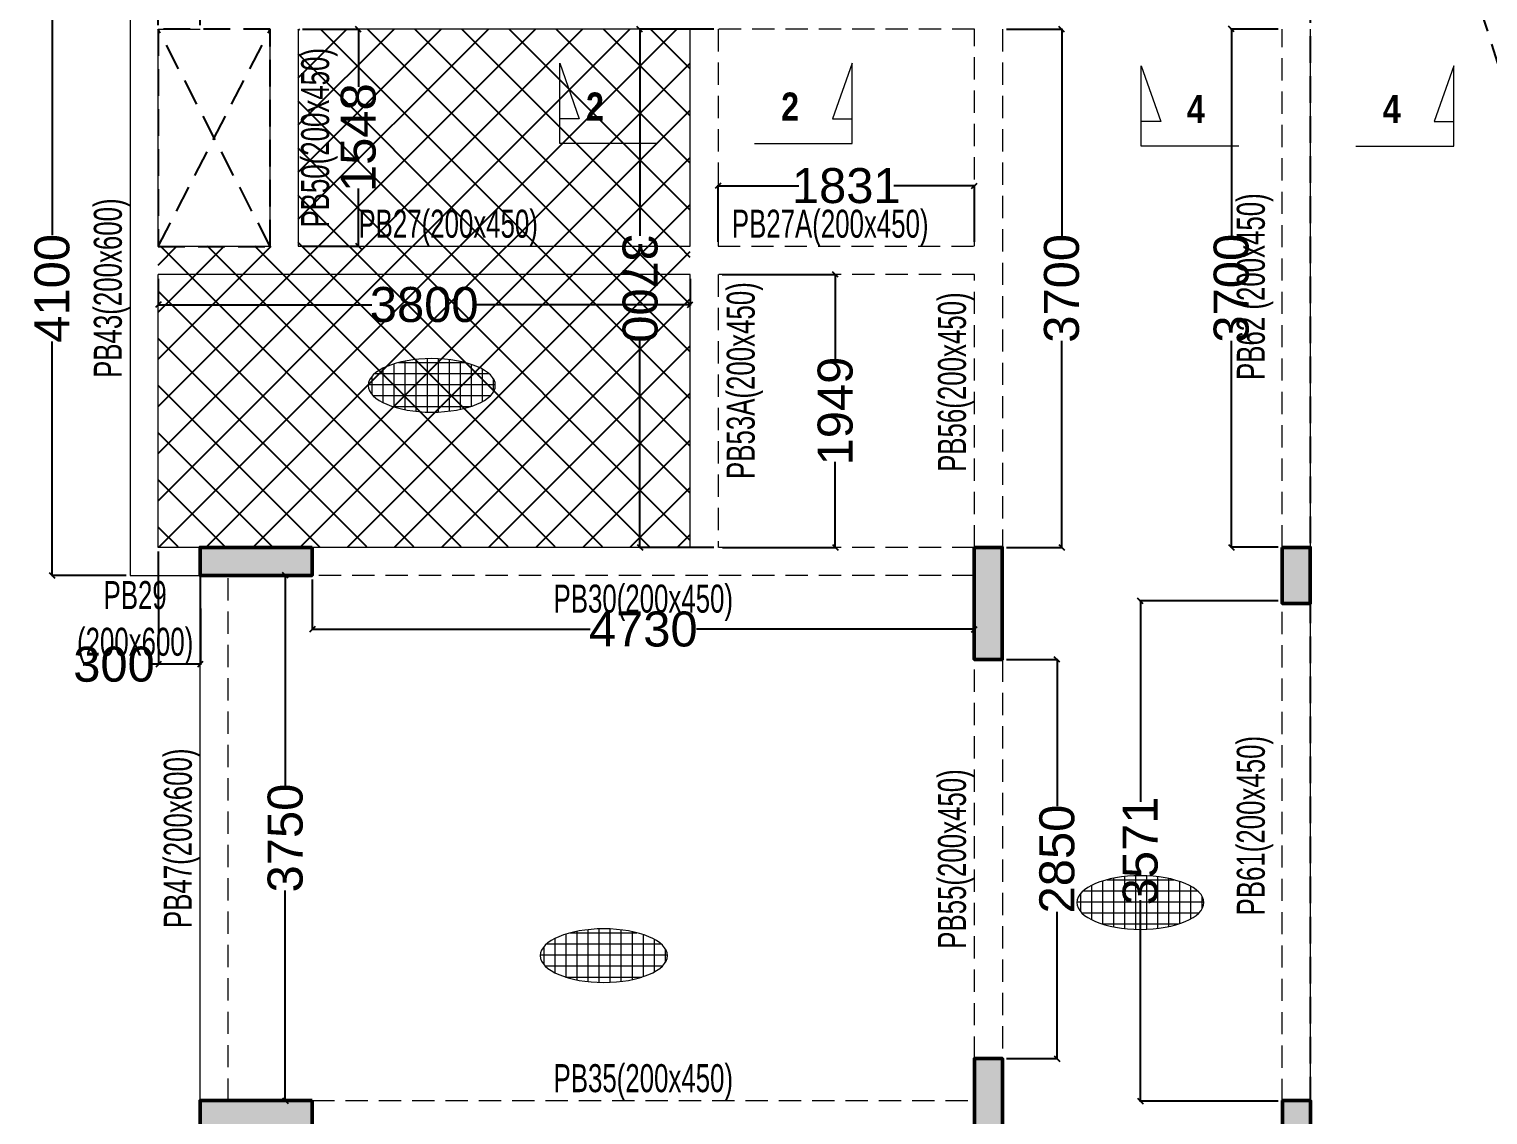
# Model space of a CAD drawing. Header units: millimetres. Extents: x 372 to 37729, y 179 to 80599.
# Drawn here: x 9780 to 20200, y 52089 to 59841 of the extents above; entities that cross this region are included whole.
import ezdxf
from ezdxf.enums import TextEntityAlignment as Align

# ---------------------------------------------------------------- set-up
doc = ezdxf.new("R2010")
doc.units = ezdxf.units.MM
doc.linetypes.add('DASHED', pattern=[0.75, 0.5, -0.25])
doc.linetypes.add('HIDDEN', pattern=[9.525, 6.35, -3.175])
for name, color, linetype, lineweight in [('A-CLMN', 5, 'Continuous', 50), ('A-CONC-PATT', 253, 'Continuous', 0), ('S - BEAM', 7, 'Continuous', 13), ('S - BEAM TXT', 30, 'Continuous', 13), ('section symb', 5, 'Continuous', 0)]:
    doc.layers.add(name, color=color, linetype=linetype, lineweight=lineweight)
for name, color, linetype in [('S-DIM', 8, 'Continuous'), ('SL-FW-HIDDEN', 1, 'Continuous'), ('TEXT', 7, 'Continuous'), ('TOILET SUNK BY100', 240, 'Continuous'), ('TOILET SUNK BY80', 240, 'Continuous')]:
    doc.layers.add(name, color=color, linetype=linetype)
doc.styles.add('S - GRID TXT', font='ARIALNB.TTF')
doc.styles.add('SD', font='ARIALNB.TTF')
doc.styles.add('SOBHA', font='arial.ttf')
doc.styles.add('TITLE', font='tahoma.ttf')
doc.dimstyles.new('S--20', dxfattribs={"dimscale": 20, "dimtxt": 12.5, "dimasz": 2, "dimexe": 0.25, "dimexo": 1.5, "dimgap": 0.1, "dimtad": 0, "dimdec": 0, "dimrnd": 0.0005, "dimzin": 0, "dimdsep": 46, "dimtxsty": 'SOBHA', "dimblk": 'OBLIQUE', "dimcen": 0.09, "dimclrd": 8, "dimclre": 8, "dimclrt": 4, "dimadec": 0, "dimazin": 0, "dimtfac": 1, "dimtdec": 0, "dimtofl": 0, "dimtmove": 0, "dimatfit": 3, "dimfxl": 0.18, "dimtolj": 1, "dimtzin": 0, "dimlwd": -1, "dimlwe": -1, "dimarcsym": 0})
pattern_1 = [(45, (-2861.98, -360192.46), (-168.379802, 168.379802), []), (135, (-2861.98, -360192.46), (-168.379802, -168.379802), [])]

# ---------------------------------------------------------------- blocks, each defined once
blk = doc.blocks.new('*U70')
at = {"layer": 'SL-FW-HIDDEN', "linetype": 'HIDDEN', "ltscale": 30}
for p, q in [((800, 1552), (0, 0)), ((0, 1552), (800, 0))]:
    blk.add_line(p, q, dxfattribs=at)
blk.add_lwpolyline([(0, 1552), (800, 1552), (800, 0), (0, 0)], close=True, dxfattribs=at)
at = {"layer": 'SL-FW-HIDDEN', "linetype": 'DASHED', "ltscale": 250, "style": 'TITLE'}
blk.add_attdef('DECRIPTION', text='', height=125, dxfattribs=at).set_placement((960, 116), align=Align.MIDDLE_CENTER)
blk = doc.blocks.new('plinth beam layout')
at = {"layer": 'TOILET SUNK BY100', "linetype": 'Continuous', "lineweight": 18}
h = blk.add_hatch(dxfattribs=at)
h.set_pattern_fill('NET', color=2, scale=630)
h.set_pattern_definition([(2e-15, (-379550.5, -2212193.52), (0, 78.75), []), (90, (-379550.5, -2212193.52), (-78.75, 5e-15), [])])
h.paths.add_polyline_path([(-177118, -2199496), (-177119, -2199505), (-177122, -2199514), (-177126, -2199524), (-177131, -2199533), (-177138, -2199542), (-177145, -2199552), (-177153, -2199560), (-177163, -2199569), (-177173, -2199578), (-177185, -2199586), (-177197, -2199594), (-177210, -2199602), (-177225, -2199609), (-177240, -2199617), (-177256, -2199623), (-177273, -2199630), (-177290, -2199636), (-177309, -2199642), (-177328, -2199647), (-177347, -2199652), (-177367, -2199657), (-177388, -2199661), (-177409, -2199664), (-177430, -2199667), (-177452, -2199670), (-177474, -2199672), (-177497, -2199674), (-177519, -2199676), (-177542, -2199676), (-177565, -2199677), (-177588, -2199677), (-177610, -2199676), (-177633, -2199675), (-177656, -2199673), (-177678, -2199671), (-177700, -2199669), (-177721, -2199666), (-177743, -2199663), (-177764, -2199659), (-177784, -2199654), (-177804, -2199650), (-177823, -2199644), (-177842, -2199639), (-177860, -2199633), (-177877, -2199627), (-177893, -2199620), (-177909, -2199613), (-177924, -2199606), (-177937, -2199598), (-177950, -2199590), (-177962, -2199582), (-177973, -2199574), (-177983, -2199565), (-177992, -2199556), (-178000, -2199547), (-178007, -2199538), (-178013, -2199529), (-178017, -2199519), (-178020, -2199510), (-178023, -2199500), (-178023, -2199495), (-178024, -2199486), (-178023, -2199473), (-178020, -2199462), (-178017, -2199452), (-178013, -2199443), (-178007, -2199433), (-178000, -2199424), (-177992, -2199415), (-177983, -2199406), (-177973, -2199398), (-177962, -2199389), (-177950, -2199381), (-177937, -2199373), (-177924, -2199366), (-177909, -2199358), (-177893, -2199351), (-177877, -2199345), (-177860, -2199338), (-177842, -2199332), (-177823, -2199327), (-177804, -2199322), (-177784, -2199317), (-177764, -2199313), (-177743, -2199309), (-177721, -2199305), (-177700, -2199302), (-177678, -2199300), (-177656, -2199298), (-177633, -2199296), (-177610, -2199295), (-177588, -2199295), (-177565, -2199294), (-177542, -2199295), (-177519, -2199296), (-177497, -2199297), (-177474, -2199299), (-177452, -2199301), (-177430, -2199304), (-177409, -2199307), (-177388, -2199311), (-177367, -2199315), (-177347, -2199319), (-177328, -2199324), (-177309, -2199330), (-177290, -2199335), (-177273, -2199341), (-177256, -2199348), (-177240, -2199355), (-177225, -2199362), (-177210, -2199369), (-177197, -2199377), (-177185, -2199385), (-177173, -2199394), (-177163, -2199402), (-177153, -2199411), (-177145, -2199420), (-177138, -2199429), (-177131, -2199438), (-177126, -2199447), (-177122, -2199457), (-177119, -2199466), (-177118, -2199475), (-177117, -2199486)])
h = blk.add_hatch(dxfattribs=at)
h.set_pattern_fill('NET', color=2, scale=630)
h.set_pattern_definition([(2e-15, (-374489.1, -2215886.57), (0, 78.75), []), (90, (-374489.1, -2215886.57), (-78.75, 5e-15), [])])
h.paths.add_polyline_path([(-172056, -2203189), (-172058, -2203198), (-172061, -2203207), (-172065, -2203217), (-172070, -2203226), (-172076, -2203235), (-172083, -2203245), (-172092, -2203254), (-172101, -2203262), (-172112, -2203271), (-172123, -2203279), (-172136, -2203287), (-172149, -2203295), (-172163, -2203302), (-172179, -2203310), (-172195, -2203316), (-172211, -2203323), (-172229, -2203329), (-172247, -2203335), (-172266, -2203340), (-172286, -2203345), (-172306, -2203350), (-172326, -2203354), (-172348, -2203357), (-172369, -2203361), (-172391, -2203363), (-172413, -2203366), (-172435, -2203367), (-172458, -2203369), (-172481, -2203370), (-172503, -2203370), (-172526, -2203370), (-172549, -2203369), (-172572, -2203368), (-172594, -2203366), (-172616, -2203364), (-172638, -2203362), (-172660, -2203359), (-172681, -2203356), (-172702, -2203352), (-172723, -2203347), (-172742, -2203343), (-172762, -2203337), (-172780, -2203332), (-172798, -2203326), (-172815, -2203320), (-172832, -2203313), (-172847, -2203306), (-172862, -2203299), (-172876, -2203291), (-172889, -2203283), (-172901, -2203275), (-172912, -2203267), (-172922, -2203258), (-172931, -2203249), (-172939, -2203240), (-172945, -2203231), (-172951, -2203222), (-172956, -2203212), (-172959, -2203203), (-172961, -2203193), (-172962, -2203188), (-172963, -2203179), (-172962, -2203166), (-172959, -2203155), (-172956, -2203145), (-172951, -2203136), (-172945, -2203126), (-172939, -2203117), (-172931, -2203108), (-172922, -2203099), (-172912, -2203091), (-172901, -2203082), (-172889, -2203074), (-172876, -2203066), (-172862, -2203059), (-172847, -2203051), (-172832, -2203044), (-172815, -2203038), (-172798, -2203031), (-172780, -2203025), (-172762, -2203020), (-172742, -2203015), (-172723, -2203010), (-172702, -2203006), (-172681, -2203002), (-172660, -2202998), (-172638, -2202995), (-172616, -2202993), (-172594, -2202991), (-172572, -2202989), (-172549, -2202988), (-172526, -2202988), (-172503, -2202987), (-172481, -2202988), (-172458, -2202989), (-172435, -2202990), (-172413, -2202992), (-172391, -2202994), (-172369, -2202997), (-172348, -2203000), (-172326, -2203004), (-172306, -2203008), (-172286, -2203012), (-172266, -2203017), (-172247, -2203023), (-172229, -2203028), (-172211, -2203034), (-172195, -2203041), (-172179, -2203048), (-172163, -2203055), (-172149, -2203062), (-172136, -2203070), (-172123, -2203078), (-172112, -2203087), (-172101, -2203095), (-172092, -2203104), (-172083, -2203113), (-172076, -2203122), (-172070, -2203131), (-172065, -2203141), (-172061, -2203150), (-172058, -2203159), (-172056, -2203168), (-172056, -2203179)])
h = blk.add_hatch(dxfattribs=at)
h.set_pattern_fill('NET', color=2, scale=630)
h.set_pattern_definition([(2e-15, (-378322.31, -2216265.97), (0, 78.75), []), (90, (-378322.31, -2216265.97), (-78.75, 5e-15), [])])
h.paths.add_polyline_path([(-175890, -2203569), (-175891, -2203577), (-175894, -2203587), (-175898, -2203596), (-175903, -2203606), (-175909, -2203615), (-175917, -2203624), (-175925, -2203633), (-175934, -2203642), (-175945, -2203650), (-175956, -2203658), (-175969, -2203667), (-175982, -2203674), (-175997, -2203682), (-176012, -2203689), (-176028, -2203696), (-176045, -2203702), (-176062, -2203708), (-176080, -2203714), (-176099, -2203720), (-176119, -2203724), (-176139, -2203729), (-176160, -2203733), (-176181, -2203737), (-176202, -2203740), (-176224, -2203743), (-176246, -2203745), (-176269, -2203747), (-176291, -2203748), (-176314, -2203749), (-176337, -2203749), (-176359, -2203749), (-176382, -2203749), (-176405, -2203747), (-176427, -2203746), (-176450, -2203744), (-176472, -2203741), (-176493, -2203738), (-176515, -2203735), (-176535, -2203731), (-176556, -2203727), (-176576, -2203722), (-176595, -2203717), (-176614, -2203711), (-176631, -2203705), (-176649, -2203699), (-176665, -2203692), (-176681, -2203685), (-176695, -2203678), (-176709, -2203670), (-176722, -2203663), (-176734, -2203654), (-176745, -2203646), (-176755, -2203637), (-176764, -2203628), (-176772, -2203619), (-176779, -2203610), (-176784, -2203601), (-176789, -2203592), (-176792, -2203582), (-176795, -2203572), (-176795, -2203567), (-176796, -2203558), (-176795, -2203545), (-176792, -2203534), (-176789, -2203525), (-176784, -2203515), (-176779, -2203506), (-176772, -2203497), (-176764, -2203488), (-176755, -2203479), (-176745, -2203470), (-176734, -2203462), (-176722, -2203454), (-176709, -2203446), (-176695, -2203438), (-176681, -2203431), (-176665, -2203424), (-176649, -2203417), (-176631, -2203411), (-176614, -2203405), (-176595, -2203399), (-176576, -2203394), (-176556, -2203389), (-176535, -2203385), (-176515, -2203381), (-176493, -2203378), (-176472, -2203375), (-176450, -2203372), (-176427, -2203370), (-176405, -2203369), (-176382, -2203368), (-176359, -2203367), (-176337, -2203367), (-176314, -2203367), (-176291, -2203368), (-176269, -2203369), (-176246, -2203371), (-176224, -2203374), (-176202, -2203376), (-176181, -2203379), (-176160, -2203383), (-176139, -2203387), (-176119, -2203392), (-176099, -2203397), (-176080, -2203402), (-176062, -2203408), (-176045, -2203414), (-176028, -2203420), (-176012, -2203427), (-175997, -2203434), (-175982, -2203442), (-175969, -2203450), (-175956, -2203458), (-175945, -2203466), (-175934, -2203475), (-175925, -2203483), (-175917, -2203492), (-175909, -2203501), (-175903, -2203511), (-175898, -2203520), (-175894, -2203529), (-175891, -2203539), (-175890, -2203547), (-175889, -2203558)])
at = {"layer": 'TOILET SUNK BY80'}
h = blk.add_hatch(dxfattribs=at)
h.set_pattern_fill('ANSI37', color=256, scale=75, style=0)
h.set_pattern_definition(pattern_1)
h.paths.add_polyline_path([(-175726, -2196942), (-178525, -2196942), (-178525, -2198492), (-175725, -2198492)])
h = blk.add_hatch(dxfattribs=at)
h.set_pattern_fill('ANSI37', color=256, scale=75, style=0)
h.set_pattern_definition(pattern_1)
h.paths.add_polyline_path([(-175725, -2198493), (-179525, -2198493), (-179525, -2200640), (-179225, -2200640), (-179026, -2200640), (-179026, -2200640), (-175725, -2200640)])
at = {"layer": 'A-CLMN', "lineweight": 18, "extrusion": (0, 0, -1)}
for centre in [(-177571, -2199486, 0), (-172509, -2203179, 0), (-176342, -2203558, 0)]:
    blk.add_ellipse(centre, major_axis=(454, 0), ratio=0.421603, dxfattribs=at)
at = {"layer": 'S - BEAM', "linetype": 'ByBlock', "ltscale": 25}
for p, q in [((-179725, -2196743, 0), (-179725, -2196943, 0)), ((-179725, -2196943, 0), (-179725, -2196943, 0)), ((-179525, -2196943, 0), (-179225, -2196943, 0)), ((-178725, -2198493, 0), (-178725, -2196943, 0)), ((-178525, -2196943, 0), (-178525, -2198492, 0)), ((-175726, -2196943, 0), (-178425, -2196943, 0)), ((-175725, -2198492, 0), (-175726, -2196943, 0)), ((-171295, -2196943, 0), (-171295, -2200643, 0)), ((-175725, -2200643, 0), (-175725, -2198694, 0)), ((-179725, -2200691, 0), (-179726, -2200843, 0)), ((-179225, -2200643, 0), (-179525, -2200643, 0)), ((-175725, -2200643, 0), (-178425, -2200643, 0)), ((-179726, -2200843, 0), (-179225, -2200843, 0)), ((-179225, -2204596, 0), (-179225, -2200843, 0)), ((-171295, -2201025, 0), (-171295, -2204596, 0))]:
    blk.add_line(p, q, dxfattribs=at)
at = {"layer": 'S - BEAM', "linetype": 'HIDDEN', "ltscale": 25}
for p, q in [((-173695, -2196943, 0), (-175526, -2196943, 0)), ((-175526, -2196943, 0), (-175526, -2198492, 0)), ((-173695, -2198492, 0), (-173695, -2196943, 0)), ((-173495, -2196943, 0), (-173495, -2200643, 0)), ((-171495, -2200643, 0), (-171495, -2196943, 0)), ((-175526, -2198694, 0), (-175526, -2200643, 0)), ((-173695, -2200643, 0), (-173695, -2198694, 0)), ((-173695, -2200643), (-175526, -2200643, 0)), ((-179025, -2204593, 0), (-179025, -2200843, 0)), ((-173695, -2200843), (-178425, -2200843, 0)), ((-171495, -2204596, 0), (-171495, -2201025, 0)), ((-173695, -2204293, 0), (-173695, -2201443, 0)), ((-173495, -2201443, 0), (-173495, -2204293, 0)), ((-178425, -2204593, 0), (-173695, -2204593, 0))]:
    blk.add_line(p, q, dxfattribs=at)
at = {"layer": 'S - BEAM', "linetype": 'ByBlock', "ltscale": 25, "elevation": 0}
for points in [[(-179725, -2196943), (-179725, -2200691)], [(-179525, -2198492), (-179525, -2196943)], [(-179525, -2198492), (-178725, -2198492)], [(-178525, -2198492), (-175725, -2198492)], [(-175725, -2198694), (-179525, -2198694)], [(-179525, -2200643), (-179525, -2198694)]]:
    blk.add_lwpolyline(points, dxfattribs=at)
at = {"layer": 'S - BEAM', "linetype": 'HIDDEN', "ltscale": 25, "elevation": 0}
for points in [[(-175526, -2198492), (-173695, -2198492)], [(-173695, -2198694), (-175526, -2198694)]]:
    blk.add_lwpolyline(points, dxfattribs=at)
at = {"layer": 'section symb', "ltscale": 1000}
for points, elevation in [([(-175960, -2197760), (-176657, -2197760), (-176657, -2197186), (-176517, -2197584), (-176657, -2197584)], 0), ([(-175266, -2197760), (-174569, -2197760), (-174569, -2197186), (-174708, -2197584), (-174569, -2197584)], 0), ([(-171806, -2197779), (-172504, -2197779), (-172504, -2197204), (-172364, -2197602), (-172504, -2197602)], -1), ([(-170969, -2197779), (-170271, -2197779), (-170271, -2197204), (-170411, -2197602), (-170271, -2197602)], 0)]:
    blk.add_lwpolyline(points, dxfattribs=dict(at, elevation=elevation))
at = {"layer": 'SL-FW-HIDDEN', "color": 3, "linetype": 'DASHED', "lineweight": 5, "ltscale": 30, "xscale": -1, "rotation": 180}
blk.add_blockref('*U70', (-179525, -2196943, 0), dxfattribs=at)
at = {"layer": 'S - BEAM TXT', "char_height": 200, "attachment_point": 8, "rotation": 90, "style": 'S - GRID TXT'}
for s, insert in [('{\\fSwis721 LtCn BT|b0|i0|c0|p34;\\W0.9;PB50(200x450)}', (-178244, -2197718, 0)), ('{\\fSwis721 LtCn BT|b0|i0|c0|p34;\\W0.9;PB43(200x600)}', (-179725, -2198792, 0)), ('{\\fSwis721 LtCn BT|b0|i0|c0|p34;\\W0.9;PB62 (200x450)}', (-171560, -2198781, 1)), ('{\\fSwis721 LtCn BT|b0|i0|c0|p34;\\W0.9;PB53A(200x450)}', (-175204, -2199452)), ('{\\fSwis721 LtCn BT|b0|i0|c0|p34;\\W0.9;PB56(200x450)}', (-173695, -2199463, 0)), ('{\\fSwis721 LtCn BT|b0|i0|c0|p34;\\W0.9;PB61(200x450)}', (-171560, -2202630, 1)), ('{\\fSwis721 LtCn BT|b0|i0|c0|p34;\\W0.9;PB47(200x600)}', (-179225, -2202720, 0)), ('{\\fSwis721 LtCn BT|b0|i0|c0|p34;\\W0.9;PB55(200x450)}', (-173695, -2202868, 0))]:
    blk.add_mtext(s, dxfattribs=dict(at, insert=insert))
at = {"layer": 'S - BEAM TXT', "char_height": 200, "attachment_point": 8, "style": 'S - GRID TXT'}
for s, insert in [('{\\fSwis721 LtCn BT|b0|i0|c0|p34;\\W0.9;PB27(200x450)}', (-177454, -2198492, 0)), ('{\\fSwis721 LtCn BT|b0|i0|c0|p34;\\W0.9;PB27A(200x450)}', (-174725, -2198492, 0)), ('{\\fSwis721 LtCn BT|b0|i0|c0|p34;\\W0.9;PB29\\P(200x600)}', (-179690, -2201477, 0)), ('{\\fSwis721 LtCn BT|b0|i0|c0|p34;\\W0.9;PB30(200x450)}', (-176060, -2201169, 0)), ('{\\fSwis721 LtCn BT|b0|i0|c0|p34;\\W0.9;PB35(200x450)}', (-176060, -2204593, 0))]:
    blk.add_mtext(s, dxfattribs=dict(at, insert=insert))
at = {"layer": 'TEXT', "color": 4, "linetype": 'Continuous', "style": 'SD'}
for s, p in [('2', (-176469, -2197595, 0)), ('2', (-175075, -2197595, 0)), ('4', (-172176, -2197613, -1)), ('4', (-170777, -2197613, 0))]:
    blk.add_text(s, height=200, rotation=0.0105, dxfattribs=at).set_placement(p)
blk = doc.blocks.new('TYP CLM')
at = {"layer": 'A-CONC-PATT'}
h = blk.add_hatch(color=256, dxfattribs=at)
h.dxf.hatch_style = 1
h.paths.add_polyline_path([(3210, 23430), (3210, 23630), (2410, 23630), (2410, 23430)])
h = blk.add_hatch(color=256, dxfattribs=at)
h.dxf.hatch_style = 1
h.paths.add_polyline_path([(3210, 23430), (3210, 23630), (2410, 23630), (2410, 23430)])
h = blk.add_hatch(color=256, dxfattribs=at)
h.dxf.hatch_style = 1
h.paths.add_polyline_path([(8140, 23630), (7940, 23630), (7940, 22830), (8140, 22830)])
h = blk.add_hatch(color=256, dxfattribs=at)
h.dxf.hatch_style = 1
h.paths.add_polyline_path([(10340, 23630), (10140, 23630), (10140, 23230), (10340, 23230)])
h = blk.add_hatch(color=256, dxfattribs=at)
h.dxf.hatch_style = 1
h.paths.add_polyline_path([(7941, 19180), (8141, 19180), (8141, 19980), (7941, 19980)])
h = blk.add_hatch(color=256, dxfattribs=at)
h.dxf.hatch_style = 1
h.paths.add_polyline_path([(3210, 19480), (3210, 19680), (2410, 19680), (2410, 19480)])
h = blk.add_hatch(color=256, dxfattribs=at)
h.dxf.hatch_style = 1
h.paths.add_polyline_path([(10341, 19680), (10141, 19680), (10141, 19280), (10341, 19280)])
at = {"layer": 'A-CLMN', "elevation": 1}
for points in [[(3210, 23630), (3210, 23430), (2410, 23430), (2410, 23630)], [(3210, 23630), (3210, 23430), (2410, 23430), (2410, 23630)], [(7940, 23630), (8140, 23630), (8140, 22830), (7940, 22830)], [(10140, 23630), (10340, 23630), (10340, 23230), (10140, 23230)], [(8141, 19180), (7941, 19180), (7941, 19980), (8141, 19980)], [(3210, 19680), (3210, 19480), (2410, 19480), (2410, 19680)], [(10141, 19680), (10341, 19680), (10341, 19280), (10141, 19280)]]:
    blk.add_lwpolyline(points, close=True, dxfattribs=at)
blk = doc.blocks.new('*U76')
at = {"layer": 'SL-FW-HIDDEN', "linetype": 'HIDDEN', "ltscale": 30}
blk.add_line((5532, 17302), (0, 0), dxfattribs=at)
blk.add_lwpolyline([(0, 17302), (5532, 17302), (5532, 0), (0, 0)], close=True, dxfattribs=at)
at = {"layer": 'SL-FW-HIDDEN', "linetype": 'DASHED', "ltscale": 250, "style": 'TITLE'}
blk.add_attdef('DECRIPTION', text='', height=125, dxfattribs=at).set_placement((960, 116), align=Align.MIDDLE_CENTER)
blk = doc.blocks.new('_Oblique')
at = {"color": 0, "linetype": 'ByBlock', "lineweight": -2}
blk.add_line((-0.5, -0.5), (0.5, 0.5), dxfattribs=at)
blk = doc.blocks.new('*D407')
at = {"layer": 'Defpoints', "color": 0, "linetype": 'ByBlock', "transparency": 16777216}
for p in [(11702, 59840, 0), (11702, 58292, 0), (12132, 58292)]:
    blk.add_point(p, dxfattribs=at)
at = {"layer": 'S-DIM', "color": 8, "transparency": 16777216}
for p, q in [((11732, 59840), (12137, 59840)), ((12132, 59840), (12132, 59430)), ((12132, 58292), (12132, 58702)), ((11732, 58292), (12137, 58292))]:
    blk.add_line(p, q, dxfattribs=at)
at = {"layer": 'S-DIM', "color": 8, "linetype": 'ByBlock', "transparency": 16777216, "xscale": 40, "yscale": 40, "zscale": 40}
for p, rotation in [((12132, 59840), 90), ((12132, 58292), 270)]:
    blk.add_blockref('_Oblique', p, dxfattribs=dict(at, rotation=rotation))
at = {"layer": 'S-DIM', "color": 4, "linetype": 'ByBlock', "transparency": 16777216, "insert": (12132, 59066), "char_height": 250, "attachment_point": 5, "rotation": 90, "style": 'SOBHA'}
blk.add_mtext('\\A1;1548', dxfattribs=at)
blk = doc.blocks.new('*D292')
at = {"layer": 'Defpoints', "color": 0, "linetype": 'ByBlock', "transparency": 16777216}
for p in [(10702, 58089, 0), (14502, 58089, 0), (14502, 57873)]:
    blk.add_point(p, dxfattribs=at)
at = {"layer": 'S-DIM', "color": 8, "transparency": 16777216}
for p, q in [((10702, 58059), (10702, 57868)), ((14502, 58059), (14502, 57868)), ((10702, 57873), (12227, 57873)), ((14502, 57873), (12977, 57873))]:
    blk.add_line(p, q, dxfattribs=at)
at = {"layer": 'S-DIM', "color": 8, "linetype": 'ByBlock', "transparency": 16777216, "xscale": 40, "yscale": 40, "zscale": 40}
for p, rotation in [((10702, 57873), 179.9987320588743), ((14502, 57873), 359.9987320588744)]:
    blk.add_blockref('_Oblique', p, dxfattribs=dict(at, rotation=rotation))
at = {"layer": 'S-DIM', "color": 4, "linetype": 'ByBlock', "transparency": 16777216, "insert": (12602, 57873), "char_height": 250, "attachment_point": 5, "rotation": 359.9987, "style": 'SOBHA'}
blk.add_mtext('\\A1;3800', dxfattribs=at)
blk = doc.blocks.new('*D293')
at = {"layer": 'Defpoints', "color": 0, "linetype": 'ByBlock', "transparency": 16777216}
for p in [(10502, 60040, 0), (9944, 55940), (10502, 55940, 0)]:
    blk.add_point(p, dxfattribs=at)
at = {"layer": 'S-DIM', "color": 8, "transparency": 16777216}
for p, q in [((10472, 60040), (9939, 60040)), ((9944, 60040), (9944, 58370)), ((9944, 55940), (9944, 57610)), ((10472, 55940), (9939, 55940))]:
    blk.add_line(p, q, dxfattribs=at)
at = {"layer": 'S-DIM', "color": 8, "linetype": 'ByBlock', "transparency": 16777216, "xscale": 40, "yscale": 40, "zscale": 40}
for p, rotation in [((9944, 60040), 89.99363314892346), ((9944, 55940), 269.9936331489235)]:
    blk.add_blockref('_Oblique', p, dxfattribs=dict(at, rotation=rotation))
at = {"layer": 'S-DIM', "color": 4, "linetype": 'ByBlock', "transparency": 16777216, "insert": (9944, 57990), "char_height": 250, "attachment_point": 5, "rotation": 89.9936, "style": 'SOBHA'}
blk.add_mtext('\\A1;4100', dxfattribs=at)
blk = doc.blocks.new('*D294')
at = {"layer": 'Defpoints', "color": 0, "linetype": 'ByBlock', "transparency": 16777216}
for p in [(10702, 56140, 0), (11002, 56141, 0), (10704, 55306)]:
    blk.add_point(p, dxfattribs=at)
at = {"layer": 'S-DIM', "color": 8, "transparency": 16777216}
for p, q in [((10702, 56110), (10704, 55301)), ((11002, 56111), (11004, 55302)), ((10704, 55306), (10664, 55306)), ((11004, 55307), (10704, 55306))]:
    blk.add_line(p, q, dxfattribs=at)
at = {"layer": 'S-DIM', "color": 8, "linetype": 'ByBlock', "transparency": 16777216, "xscale": 40, "yscale": 40, "zscale": 40}
for p, rotation in [((10704, 55306), 180.1259215004514), ((11004, 55307), 0.1259215004514846)]:
    blk.add_blockref('_Oblique', p, dxfattribs=dict(at, rotation=rotation))
at = {"layer": 'S-DIM', "color": 4, "linetype": 'ByBlock', "transparency": 16777216, "insert": (10386, 55305), "char_height": 250, "attachment_point": 5, "rotation": 0.1259, "style": 'SOBHA'}
blk.add_mtext('\\A1;300', dxfattribs=at)
blk = doc.blocks.new('*D295')
at = {"layer": 'Defpoints', "color": 0, "linetype": 'ByBlock', "transparency": 16777216}
for p in [(11002, 60311), (10702, 59840, 0), (11002, 59840, 0)]:
    blk.add_point(p, dxfattribs=at)
at = {"layer": 'S-DIM', "color": 8, "transparency": 16777216}
for p, q in [((10702, 59870), (10702, 60316)), ((10702, 60311), (11002, 60311)), ((11002, 59870), (11002, 60316)), ((11002, 60311), (11042, 60311))]:
    blk.add_line(p, q, dxfattribs=at)
at = {"layer": 'S-DIM', "color": 8, "linetype": 'ByBlock', "transparency": 16777216, "xscale": 40, "yscale": 40, "zscale": 40, "rotation": 180}
blk.add_blockref('_Oblique', (10702, 60311), dxfattribs=at)
at = {"layer": 'S-DIM', "color": 8, "linetype": 'ByBlock', "transparency": 16777216, "xscale": 40, "yscale": 40, "zscale": 40}
blk.add_blockref('_Oblique', (11002, 60311), dxfattribs=at)
at = {"layer": 'S-DIM', "color": 4, "linetype": 'ByBlock', "transparency": 16777216, "insert": (11320, 60311), "char_height": 250, "attachment_point": 5, "style": 'SOBHA'}
blk.add_mtext('\\A1;300', dxfattribs=at)
blk = doc.blocks.new('*D296')
at = {"layer": 'Defpoints', "color": 0, "linetype": 'ByBlock', "transparency": 16777216}
for p in [(14142, 59840), (14701, 59840, 0), (14702, 56140, 0)]:
    blk.add_point(p, dxfattribs=at)
at = {"layer": 'S-DIM', "color": 8, "transparency": 16777216}
for p, q in [((14671, 59840), (14137, 59840)), ((14142, 59840), (14142, 58365)), ((14143, 56140), (14143, 57615)), ((14672, 56140), (14138, 56140))]:
    blk.add_line(p, q, dxfattribs=at)
at = {"layer": 'S-DIM', "color": 8, "linetype": 'ByBlock', "transparency": 16777216, "xscale": 40, "yscale": 40, "zscale": 40}
for p, rotation in [((14142, 59840), 90.00314597326656), ((14143, 56140), 270.0031459732666)]:
    blk.add_blockref('_Oblique', p, dxfattribs=dict(at, rotation=rotation))
at = {"layer": 'S-DIM', "color": 4, "linetype": 'ByBlock', "transparency": 16777216, "insert": (14142, 57990), "char_height": 250, "attachment_point": 5, "rotation": 270.0031, "style": 'SOBHA'}
blk.add_mtext('\\A1;3700', dxfattribs=at)
blk = doc.blocks.new('*D408')
at = {"layer": 'Defpoints', "color": 0, "linetype": 'ByBlock', "transparency": 16777216}
for p in [(16532, 58722), (14701, 58292, 0), (16532, 58292, 0)]:
    blk.add_point(p, dxfattribs=at)
at = {"layer": 'S-DIM', "color": 8, "transparency": 16777216}
for p, q in [((14701, 58322), (14701, 58727)), ((14701, 58722), (15278, 58722)), ((16532, 58722), (15956, 58722)), ((16532, 58322), (16532, 58727))]:
    blk.add_line(p, q, dxfattribs=at)
at = {"layer": 'S-DIM', "color": 8, "linetype": 'ByBlock', "transparency": 16777216, "xscale": 40, "yscale": 40, "zscale": 40}
for p, rotation in [((14701, 58722), 179.9987320588701), ((16532, 58722), 359.9987320588701)]:
    blk.add_blockref('_Oblique', p, dxfattribs=dict(at, rotation=rotation))
at = {"layer": 'S-DIM', "color": 4, "linetype": 'ByBlock', "transparency": 16777216, "insert": (15617, 58722), "char_height": 250, "attachment_point": 5, "rotation": 359.9987, "style": 'SOBHA'}
blk.add_mtext('\\A1;1831', dxfattribs=at)
blk = doc.blocks.new('*D409')
at = {"layer": 'Defpoints', "color": 0, "linetype": 'ByBlock', "transparency": 16777216}
for p in [(16732, 59840, 0), (16732, 56140, 0), (17156, 56140)]:
    blk.add_point(p, dxfattribs=at)
at = {"layer": 'S-DIM', "color": 8, "transparency": 16777216}
for p, q in [((16762, 59840), (17161, 59840)), ((17156, 59840), (17156, 58365)), ((17156, 56140), (17156, 57615)), ((16762, 56140), (17161, 56140))]:
    blk.add_line(p, q, dxfattribs=at)
at = {"layer": 'S-DIM', "color": 8, "linetype": 'ByBlock', "transparency": 16777216, "xscale": 40, "yscale": 40, "zscale": 40}
for p, rotation in [((17156, 59840), 90), ((17156, 56140), 270)]:
    blk.add_blockref('_Oblique', p, dxfattribs=dict(at, rotation=rotation))
at = {"layer": 'S-DIM', "color": 4, "linetype": 'ByBlock', "transparency": 16777216, "insert": (17156, 57990), "char_height": 250, "attachment_point": 5, "rotation": 90, "style": 'SOBHA'}
blk.add_mtext('\\A1;3700', dxfattribs=at)
blk = doc.blocks.new('*D297')
at = {"layer": 'Defpoints', "color": 0, "linetype": 'ByBlock', "transparency": 16777216}
for p in [(18368, 59841), (18732, 59841, 0), (18732, 56141, 0)]:
    blk.add_point(p, dxfattribs=at)
at = {"layer": 'S-DIM', "color": 8, "transparency": 16777216}
for p, q in [((18702, 59841), (18363, 59841)), ((18368, 59841), (18368, 58365)), ((18368, 56141), (18368, 57616)), ((18702, 56141), (18363, 56141))]:
    blk.add_line(p, q, dxfattribs=at)
at = {"layer": 'S-DIM', "color": 8, "linetype": 'ByBlock', "transparency": 16777216, "xscale": 40, "yscale": 40, "zscale": 40}
for p, rotation in [((18368, 59841), 90), ((18368, 56141), 270)]:
    blk.add_blockref('_Oblique', p, dxfattribs=dict(at, rotation=rotation))
at = {"layer": 'S-DIM', "color": 4, "linetype": 'ByBlock', "transparency": 16777216, "insert": (18368, 57991), "char_height": 250, "attachment_point": 5, "rotation": 90, "style": 'SOBHA'}
blk.add_mtext('\\A1;3700', dxfattribs=at)
blk = doc.blocks.new('*D412')
at = {"layer": 'Defpoints', "color": 0, "linetype": 'ByBlock', "transparency": 16777216}
for p in [(16732, 55340, 0), (16732, 52490, 0), (17123, 52490)]:
    blk.add_point(p, dxfattribs=at)
at = {"layer": 'S-DIM', "color": 8, "transparency": 16777216}
for p, q in [((16762, 55340), (17128, 55340)), ((17123, 55340), (17123, 54292)), ((17123, 52490), (17123, 53538)), ((16762, 52490), (17128, 52490))]:
    blk.add_line(p, q, dxfattribs=at)
at = {"layer": 'S-DIM', "color": 8, "linetype": 'ByBlock', "transparency": 16777216, "xscale": 40, "yscale": 40, "zscale": 40}
for p, rotation in [((17123, 55340), 90), ((17123, 52490), 270)]:
    blk.add_blockref('_Oblique', p, dxfattribs=dict(at, rotation=rotation))
at = {"layer": 'S-DIM', "color": 4, "linetype": 'ByBlock', "transparency": 16777216, "insert": (17123, 53915), "char_height": 250, "attachment_point": 5, "rotation": 90, "style": 'SOBHA'}
blk.add_mtext('\\A1;2850', dxfattribs=at)
blk = doc.blocks.new('*D413')
at = {"layer": 'Defpoints', "color": 0, "linetype": 'ByBlock', "transparency": 16777216}
for p in [(17718, 55758), (18732, 55758, 0), (18732, 52187, 0)]:
    blk.add_point(p, dxfattribs=at)
at = {"layer": 'S-DIM', "color": 8, "transparency": 16777216}
for p, q in [((18702, 55758), (17713, 55758)), ((17718, 55758), (17718, 54324)), ((17718, 52187), (17718, 53621)), ((18702, 52187), (17713, 52187))]:
    blk.add_line(p, q, dxfattribs=at)
at = {"layer": 'S-DIM', "color": 8, "linetype": 'ByBlock', "transparency": 16777216, "xscale": 40, "yscale": 40, "zscale": 40}
for p, rotation in [((17718, 55758), 90), ((17718, 52187), 270)]:
    blk.add_blockref('_Oblique', p, dxfattribs=dict(at, rotation=rotation))
at = {"layer": 'S-DIM', "color": 4, "linetype": 'ByBlock', "transparency": 16777216, "insert": (17718, 53973), "char_height": 250, "attachment_point": 5, "rotation": 90, "style": 'SOBHA'}
blk.add_mtext('\\A1;3571', dxfattribs=at)
blk = doc.blocks.new('*D382')
at = {"layer": 'Defpoints', "color": 0, "linetype": 'ByBlock', "transparency": 16777216}
for p in [(11202, 55940, 0), (11610, 55940), (11202, 52190, 0)]:
    blk.add_point(p, dxfattribs=at)
at = {"layer": 'S-DIM', "color": 8, "transparency": 16777216}
for p, q in [((11232, 55940), (11615, 55940)), ((11610, 55940), (11610, 54440)), ((11610, 52190), (11610, 53690)), ((11232, 52190), (11615, 52190))]:
    blk.add_line(p, q, dxfattribs=at)
at = {"layer": 'S-DIM', "color": 8, "linetype": 'ByBlock', "transparency": 16777216, "xscale": 40, "yscale": 40, "zscale": 40}
for p, rotation in [((11610, 55940), 90), ((11610, 52190), 270)]:
    blk.add_blockref('_Oblique', p, dxfattribs=dict(at, rotation=rotation))
at = {"layer": 'S-DIM', "color": 4, "linetype": 'ByBlock', "transparency": 16777216, "insert": (11610, 54065), "char_height": 250, "attachment_point": 5, "rotation": 90, "style": 'SOBHA'}
blk.add_mtext('\\A1;3750', dxfattribs=at)
blk = doc.blocks.new('*D383')
at = {"layer": 'Defpoints', "color": 0, "linetype": 'ByBlock', "transparency": 16777216}
for p in [(11802, 55940, 0), (16532, 55940), (11802, 55556)]:
    blk.add_point(p, dxfattribs=at)
at = {"layer": 'S-DIM', "color": 8, "transparency": 16777216}
for p, q in [((11802, 55910), (11802, 55551)), ((16532, 55910), (16532, 55551)), ((11802, 55556), (13787, 55556)), ((16532, 55556), (14547, 55556))]:
    blk.add_line(p, q, dxfattribs=at)
at = {"layer": 'S-DIM', "color": 8, "linetype": 'ByBlock', "transparency": 16777216, "xscale": 40, "yscale": 40, "zscale": 40, "rotation": 180}
blk.add_blockref('_Oblique', (11802, 55556), dxfattribs=at)
at = {"layer": 'S-DIM', "color": 8, "linetype": 'ByBlock', "transparency": 16777216, "xscale": 40, "yscale": 40, "zscale": 40}
blk.add_blockref('_Oblique', (16532, 55556), dxfattribs=at)
at = {"layer": 'S-DIM', "color": 4, "linetype": 'ByBlock', "transparency": 16777216, "insert": (14167, 55556), "char_height": 250, "attachment_point": 5, "style": 'SOBHA'}
blk.add_mtext('\\A1;4730', dxfattribs=at)
blk = doc.blocks.new('*D257')
at = {"layer": 'Defpoints', "color": 0, "linetype": 'ByBlock', "transparency": 16777216}
for p in [(14701, 58089, 0), (14702, 56140, 0), (15539, 56140)]:
    blk.add_point(p, dxfattribs=at)
at = {"layer": 'S-DIM', "color": 8, "transparency": 16777216}
for p, q in [((14731, 58089), (15544, 58089)), ((15539, 58089), (15539, 57478)), ((15539, 56140), (15539, 56751)), ((14732, 56140), (15544, 56140))]:
    blk.add_line(p, q, dxfattribs=at)
at = {"layer": 'S-DIM', "color": 8, "linetype": 'ByBlock', "transparency": 16777216, "xscale": 40, "yscale": 40, "zscale": 40}
for p, rotation in [((15539, 58089), 90), ((15539, 56140), 270)]:
    blk.add_blockref('_Oblique', p, dxfattribs=dict(at, rotation=rotation))
at = {"layer": 'S-DIM', "color": 4, "linetype": 'ByBlock', "transparency": 16777216, "insert": (15539, 57114), "char_height": 250, "attachment_point": 5, "rotation": 90, "style": 'SOBHA'}
blk.add_mtext('\\A1;1949', dxfattribs=at)

msp = doc.modelspace()

# ---------------------------------------------------------------- block references
at = {"color": 1}
msp.add_blockref('plinth beam layout', (190227.2, 2256783.3), dxfattribs=at)
at = {"linetype": 'ByBlock'}
msp.add_blockref('TYP CLM', (8591.5, 32510.6, -0.3), dxfattribs=at)
at = {"layer": 'SL-FW-HIDDEN', "color": 3, "linetype": 'DASHED', "lineweight": 5, "ltscale": 30, "xscale": -1, "rotation": 180}
msp.add_blockref('*U76', (18932, 63790.6, -0.3), dxfattribs=at)

# ---------------------------------------------------------------- dimensions: what is measured, and where the dimension line sits
at = {"layer": 'S-DIM', "linetype": 'ByBlock'}
for base, p1, p2, picture, middle in [((11002.3, 60311.3), (10702.2, 59839.9, 0.2), (11002.3, 59839.9, 0.2), '*D295', (11319.9, 60311.3)), ((11802.5, 55555.9), (16532.1, 55939.9), (11802.5, 55939.9, 0.4), '*D383', (14167.3, 55555.9))]:
    dim = msp.add_linear_dim(base=base, p1=p1, p2=p2, dimstyle='S--20', dxfattribs=at)
    dim.commit()
    dim.dimension.update_dxf_attribs({"geometry": picture, "text_midpoint": middle})
for p1, p2, distance, picture, middle in [((10502, 60039.9, 0.2), (10501.6, 55939.9, 0.4), -557.6, '*D293', (9944.2, 57990)), ((14701.6, 56139.9, -0.2), (14701.4, 59839.9, 0.2), 559, '*D296', (14142.5, 57989.9)), ((14701.4, 58291.6, -0.4), (16532.4, 58291.5, -0.4), 430, '*D408', (15616.9, 58721.5)), ((10702.1, 58088.9, 0.2), (14501.8, 58088.8, 0.2), -216.1, '*D292', (12601.9, 57872.8)), ((11001.8, 56140.6, 0.3), (10702, 56139.9, 0.4), 833.9, '*D294', (10386.1, 55305.4))]:
    dim = msp.add_aligned_dim(p1=p1, p2=p2, distance=distance, dimstyle='S--20', dxfattribs=at)
    dim.commit()
    dim.dimension.update_dxf_attribs({"geometry": picture, "text_midpoint": middle})
for base, p1, p2, picture, middle in [((12131.9, 58291.6), (11701.8, 59839.9, 0.2), (11701.8, 58291.6, 0.2), '*D407', (12131.9, 59065.8)), ((17155.7, 56139.9), (16732.4, 59839.9, 0.4), (16732.4, 56139.9, 0.4), '*D409', (17155.7, 57989.9)), ((18368.3, 59840.6), (18731.8, 56140.6, -0.3), (18731.8, 59840.6, -0.3), '*D297', (18368.3, 57990.6)), ((15539.2, 56139.9), (14701.5, 58088.9, 0), (14701.6, 56139.9, 0.1), '*D257', (15539.2, 57114.4)), ((11609.7, 55939.9), (11202.3, 52189.9, 0.4), (11202.3, 55939.9, 0.4), '*D382', (11609.7, 54064.9)), ((17718.1, 55757.8), (18732.3, 52187.2, 0.4), (18732.3, 55757.8, 0.4), '*D413', (17718.1, 53972.5)), ((17123, 52489.9), (16732.4, 55339.9, 0.4), (16732.4, 52489.9, 0.4), '*D412', (17123, 53914.9))]:
    dim = msp.add_linear_dim(base=base, p1=p1, p2=p2, angle=90, dimstyle='S--20', dxfattribs=at)
    dim.commit()
    dim.dimension.update_dxf_attribs({"geometry": picture, "text_midpoint": middle})

doc.saveas('drawing.dxf')
